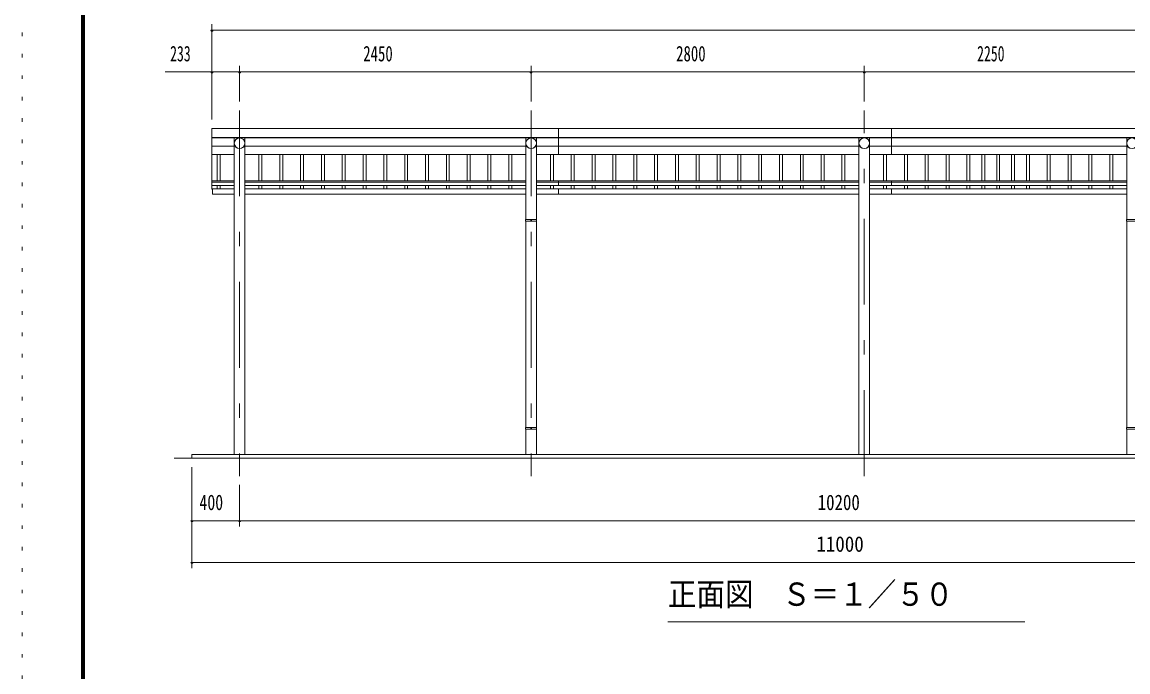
# Model space of a CAD drawing. Units: millimetres, scale not verified, with parts at other scales. Extents: x -25342 to 25343, y -10500 to 10500.
# Drawn here: x -4357 to 4935, y 0 to 5457 of the extents above; entities that cross this region are included whole.
import ezdxf
from ezdxf.enums import TextEntityAlignment as Align

# ---------------------------------------------------------------- set-up
doc = ezdxf.new("R2010")
doc.units = ezdxf.units.MM
doc.header["$LTSCALE"] = 60
doc.linetypes.add('USER3', pattern=[24, 12, -5, 2, -5])
doc.linetypes.add('USER4', pattern=[3, 0.5, -2.5])
for name, color, linetype, lineweight in [('0-2_1-05BOLD', 7, 'Continuous', 18), ('0-3_1-25CENTER', 3, 'USER3', 18), ('0-4_1-45THIN', 4, 'Continuous', 18), ('0-5_1-55DIM', 3, 'Continuous', 18), ('0-C_F-F1PAPER', 5, 'Continuous', 18), ('0-D_F-E_J_ADD', 5, 'USER4', 18)]:
    doc.layers.add(name, color=color, linetype=linetype, lineweight=lineweight)
doc.styles.add('ＭＳ ゴシック', font='')
doc.styles.get('ＭＳ ゴシック').set_extended_font_data('MS Gothic')

msp = doc.modelspace()

# ---------------------------------------------------------------- linework, layer by layer
at = {"layer": '0-2_1-05BOLD'}
for p, q in [((150.26, 4563.67), (150.26, 4345.48)), ((2950.26, 4345.48), (2950.26, 4563.67)), ((-2762.73, 4488.53), (7903.26, 4488.53)), ((7903.27, 4484.46), (-2762.73, 4484.46)), ((-2574.29, 4484.46), (-2574.29, 1824.67)), ((-2485.19, 1824.67), (-2485.19, 4484.46)), ((-124.28, 3800.67), (-124.28, 4484.46)), ((-35.19, 4484.46), (-35.19, 3800.67)), ((2675.71, 1824.67), (2675.71, 4484.46)), ((2764.81, 4484.46), (2764.81, 1824.67)), ((4925.71, 4484.46), (4925.71, 3800.67)), ((-2762.73, 4414.97), (-2574.29, 4414.97)), ((-124.28, 4414.97), (-2485.19, 4414.97)), ((2675.71, 4414.97), (-35.19, 4414.97)), ((4925.71, 4414.97), (2764.81, 4414.97)), ((-2574.29, 4345.48), (-2762.73, 4345.48)), ((-2485.19, 4345.48), (-124.28, 4345.48)), ((-35.19, 4345.48), (2675.71, 4345.48)), ((2764.81, 4345.48), (4925.71, 4345.48)), ((-2762.73, 4123.86), (-2574.29, 4123.86)), ((-2574.29, 4113.43), (-2762.73, 4113.43)), ((-2485.19, 4123.86), (-124.28, 4123.86)), ((-124.28, 4113.43), (-2485.19, 4113.43)), ((-35.19, 4123.86), (2675.71, 4123.86)), ((2675.71, 4113.43), (-35.19, 4113.43)), ((150.26, 4123.86), (150.26, 4083.82)), ((2764.81, 4123.86), (4925.71, 4123.86)), ((4925.71, 4113.43), (2764.81, 4113.43)), ((2950.26, 4123.86), (2950.26, 4083.82)), ((-2762.73, 4083.82), (-2574.28, 4083.82)), ((-2574.28, 4057.49), (-2757.73, 4057.49)), ((-2485.19, 4083.82), (-124.28, 4083.82)), ((-124.28, 4057.49), (-2485.19, 4057.49)), ((-2485.19, 4012.49), (-124.28, 4012.49)), ((-35.19, 4083.82), (2675.71, 4083.82)), ((2675.71, 4057.49), (-35.19, 4057.49)), ((-35.19, 4012.49), (2675.71, 4012.49)), ((150.26, 4057.49), (150.26, 4012.49)), ((2764.81, 4083.82), (4925.71, 4083.82)), ((4925.71, 4057.49), (2764.81, 4057.49)), ((2764.81, 4012.49), (4925.71, 4012.49)), ((2950.26, 4057.49), (2950.26, 4012.49)), ((-124.29, 2053.27), (-124.29, 3784.67)), ((-82.79, 3784.67), (-82.79, 3800.67)), ((-82.79, 3792.67), (-76.69, 3792.67)), ((-76.69, 3800.67), (-76.69, 3784.67)), ((-35.19, 3784.67), (-35.19, 2053.27)), ((4925.71, 3784.67), (4925.71, 2053.27)), ((-82.79, 2037.27), (-82.79, 2053.27)), ((-82.79, 2045.27), (-76.69, 2045.27)), ((-76.69, 2053.27), (-76.69, 2037.27)), ((-124.29, 1824.67), (-124.29, 2037.27)), ((-35.19, 2037.27), (-35.19, 1824.67)), ((4925.71, 2037.27), (4925.71, 1824.67)), ((-3079.73, 1794.67), (8220.26, 1794.67))]:
    msp.add_line(p, q, dxfattribs=at)
for points in [[(7903.26, 4563.67), (-2762.73, 4563.67), (-2762.73, 4054.91), (-2757.73, 4054.91)], [(-2757.73, 4057.49), (-2757.73, 4012.49), (-2574.28, 4012.49)], [(8070.26, 1824.67), (-2929.74, 1824.67), (-2929.74, 1794.67)]]:
    msp.add_lwpolyline(points, dxfattribs=at)
for points in [[(-33.58, 3800.67), (-33.58, 3784.67), (-125.89, 3784.67), (-125.89, 3800.67)], [(5016.41, 3784.67), (5016.41, 3800.67), (4924.11, 3800.67), (4924.11, 3784.67)], [(-33.58, 2053.27), (-33.58, 2037.27), (-125.89, 2037.27), (-125.89, 2053.27)], [(5016.41, 2037.27), (5016.41, 2053.27), (4924.11, 2053.27), (4924.11, 2037.27)]]:
    msp.add_lwpolyline(points, close=True, dxfattribs=at)
for centre in [(-2529.74, 4439.91), (-79.74, 4439.91), (2720.26, 4439.91), (4970.26, 4439.91)]:
    msp.add_circle(centre, 44.55, dxfattribs=at)
for centre in [(-2529.74, 4439.22), (-79.74, 4439.22), (2720.26, 4439.22), (4970.26, 4439.22)]:
    msp.add_arc(centre, 44.55, 180, 0, dxfattribs=at)
at = {"layer": '0-3_1-25CENTER'}
for p, q in [((-2529.74, 4714.67), (-2529.74, 1644.67)), ((-79.74, 4714.67), (-79.74, 1644.67)), ((2720.26, 1644.67), (2720.26, 4714.67))]:
    msp.add_line(p, q, dxfattribs=at)
at = {"layer": '0-4_1-45THIN'}
for p, q in [((-2717.24, 4123.86), (-2717.24, 4345.48)), ((-2692.23, 4345.48), (-2692.23, 4123.86)), ((-2367.23, 4345.48), (-2367.23, 4123.86)), ((-2342.23, 4123.86), (-2342.23, 4345.48)), ((-2192.23, 4123.86), (-2192.23, 4345.48)), ((-2167.23, 4345.48), (-2167.23, 4123.86)), ((-2017.23, 4345.48), (-2017.23, 4123.86)), ((-1992.23, 4123.86), (-1992.23, 4345.48)), ((-1842.23, 4123.86), (-1842.23, 4345.48)), ((-1817.23, 4345.48), (-1817.23, 4123.86)), ((-1667.23, 4345.48), (-1667.23, 4123.86)), ((-1642.23, 4123.86), (-1642.23, 4345.48)), ((-1492.23, 4123.86), (-1492.23, 4345.48)), ((-1467.23, 4345.48), (-1467.23, 4123.86)), ((-1317.23, 4345.48), (-1317.23, 4123.86)), ((-1292.23, 4123.86), (-1292.23, 4345.48)), ((-1142.23, 4123.86), (-1142.23, 4345.48)), ((-1117.23, 4345.48), (-1117.23, 4123.86)), ((-967.23, 4345.48), (-967.23, 4123.86)), ((-942.23, 4123.86), (-942.23, 4345.48)), ((-792.23, 4123.86), (-792.23, 4345.48)), ((-767.23, 4345.48), (-767.23, 4123.86)), ((-617.23, 4345.48), (-617.23, 4123.86)), ((-592.23, 4123.86), (-592.23, 4345.48)), ((-442.23, 4123.86), (-442.23, 4345.48)), ((-417.23, 4345.48), (-417.23, 4123.86)), ((-267.23, 4345.48), (-267.23, 4123.86)), ((-242.23, 4123.86), (-242.23, 4345.48)), ((82.77, 4123.86), (82.77, 4345.48)), ((107.77, 4345.48), (107.77, 4123.86)), ((257.76, 4345.48), (257.76, 4123.86)), ((282.77, 4123.86), (282.77, 4345.48)), ((432.76, 4123.86), (432.76, 4345.48)), ((457.77, 4345.48), (457.77, 4123.86)), ((607.77, 4345.48), (607.77, 4123.86)), ((632.77, 4123.86), (632.77, 4345.48)), ((782.77, 4123.86), (782.77, 4345.48)), ((807.77, 4345.48), (807.77, 4123.86)), ((957.77, 4345.48), (957.77, 4123.86)), ((982.77, 4123.86), (982.77, 4345.48)), ((1132.77, 4123.86), (1132.77, 4345.48)), ((1157.77, 4345.48), (1157.77, 4123.86)), ((1307.77, 4345.48), (1307.77, 4123.86)), ((1332.77, 4123.86), (1332.77, 4345.48)), ((1482.77, 4123.86), (1482.77, 4345.48)), ((1507.77, 4345.48), (1507.77, 4123.86)), ((1657.77, 4345.48), (1657.77, 4123.86)), ((1682.77, 4123.86), (1682.77, 4345.48)), ((1832.76, 4123.86), (1832.76, 4345.48)), ((1857.77, 4345.48), (1857.77, 4123.86)), ((2007.76, 4345.48), (2007.76, 4123.86)), ((2032.77, 4123.86), (2032.77, 4345.48)), ((2182.77, 4123.86), (2182.77, 4345.48)), ((2207.77, 4345.48), (2207.77, 4123.86)), ((2357.76, 4345.48), (2357.76, 4123.86)), ((2382.77, 4123.86), (2382.77, 4345.48)), ((2532.77, 4123.86), (2532.77, 4345.48)), ((2557.77, 4345.48), (2557.77, 4123.86)), ((2882.77, 4345.48), (2882.77, 4123.86)), ((2907.77, 4123.86), (2907.77, 4345.48)), ((3057.77, 4123.86), (3057.77, 4345.48)), ((3082.77, 4345.48), (3082.77, 4123.86)), ((3232.77, 4345.48), (3232.77, 4123.86)), ((3257.77, 4123.86), (3257.77, 4345.48)), ((3407.77, 4123.86), (3407.77, 4345.48)), ((3432.77, 4345.48), (3432.77, 4123.86)), ((3582.77, 4345.48), (3582.77, 4123.86)), ((3607.77, 4123.86), (3607.77, 4345.48)), ((3707.77, 4123.86), (3707.77, 4345.48)), ((3732.77, 4345.48), (3732.77, 4123.86)), ((3832.77, 4345.48), (3832.77, 4123.86)), ((3857.77, 4123.86), (3857.77, 4345.48)), ((3957.76, 4123.86), (3957.76, 4345.48)), ((3982.77, 4345.48), (3982.77, 4123.86)), ((4082.76, 4345.48), (4082.76, 4123.86)), ((4107.76, 4123.86), (4107.76, 4345.48)), ((4257.77, 4123.86), (4257.77, 4345.48)), ((4282.77, 4345.48), (4282.77, 4123.86)), ((4432.76, 4345.48), (4432.76, 4123.86)), ((4457.77, 4123.86), (4457.77, 4345.48)), ((4607.76, 4123.86), (4607.76, 4345.48)), ((4632.77, 4345.48), (4632.77, 4123.86)), ((4782.76, 4345.48), (4782.76, 4123.86)), ((4807.77, 4123.86), (4807.77, 4345.48)), ((-2717.24, 4057.49), (-2717.24, 4083.82)), ((-2692.23, 4083.82), (-2692.23, 4057.49)), ((-2367.23, 4083.82), (-2367.23, 4057.49)), ((-2342.23, 4057.49), (-2342.23, 4083.82)), ((-2192.23, 4057.49), (-2192.23, 4083.82)), ((-2167.23, 4083.82), (-2167.23, 4057.49)), ((-2017.23, 4083.82), (-2017.23, 4057.49)), ((-1992.23, 4057.49), (-1992.23, 4083.82)), ((-1842.23, 4057.49), (-1842.23, 4083.82)), ((-1817.23, 4083.82), (-1817.23, 4057.49)), ((-1667.23, 4083.82), (-1667.23, 4057.49)), ((-1642.23, 4057.49), (-1642.23, 4083.82)), ((-1492.23, 4057.49), (-1492.23, 4083.82)), ((-1467.23, 4083.82), (-1467.23, 4057.49)), ((-1317.23, 4083.82), (-1317.23, 4057.49)), ((-1292.23, 4057.49), (-1292.23, 4083.82)), ((-1142.23, 4057.49), (-1142.23, 4083.82)), ((-1117.23, 4083.82), (-1117.23, 4057.49)), ((-967.23, 4083.82), (-967.23, 4057.49)), ((-942.23, 4057.49), (-942.23, 4083.82)), ((-792.23, 4057.49), (-792.23, 4083.82)), ((-767.23, 4083.82), (-767.23, 4057.49)), ((-617.23, 4083.82), (-617.23, 4057.49)), ((-592.23, 4057.49), (-592.23, 4083.82)), ((-442.23, 4057.49), (-442.23, 4083.82)), ((-417.23, 4083.82), (-417.23, 4057.49)), ((-267.23, 4083.82), (-267.23, 4057.49)), ((-242.23, 4057.49), (-242.23, 4083.82)), ((82.77, 4057.49), (82.77, 4083.82)), ((107.77, 4083.82), (107.77, 4057.49)), ((257.76, 4083.82), (257.76, 4057.49)), ((282.77, 4057.49), (282.77, 4083.82)), ((432.76, 4057.49), (432.76, 4083.82)), ((457.77, 4083.82), (457.77, 4057.49)), ((607.77, 4083.82), (607.77, 4057.49)), ((632.77, 4057.49), (632.77, 4083.82)), ((782.77, 4057.49), (782.77, 4083.82)), ((807.77, 4083.82), (807.77, 4057.49)), ((957.77, 4083.82), (957.77, 4057.49)), ((982.77, 4057.49), (982.77, 4083.82)), ((1132.77, 4057.49), (1132.77, 4083.82)), ((1157.77, 4083.82), (1157.77, 4057.49)), ((1307.77, 4083.82), (1307.77, 4057.49)), ((1332.77, 4057.49), (1332.77, 4083.82)), ((1482.77, 4057.49), (1482.77, 4083.82)), ((1507.77, 4083.82), (1507.77, 4057.49)), ((1657.77, 4083.82), (1657.77, 4057.49)), ((1682.77, 4057.49), (1682.77, 4083.82)), ((1832.76, 4057.49), (1832.76, 4083.82)), ((1857.77, 4083.82), (1857.77, 4057.49)), ((2007.76, 4083.82), (2007.76, 4057.49)), ((2032.77, 4057.49), (2032.77, 4083.82)), ((2182.77, 4057.49), (2182.77, 4083.82)), ((2207.77, 4083.82), (2207.77, 4057.49)), ((2357.76, 4083.82), (2357.76, 4057.49)), ((2382.77, 4057.49), (2382.77, 4083.82)), ((2532.77, 4057.49), (2532.77, 4083.82)), ((2557.77, 4083.82), (2557.77, 4057.49)), ((2882.77, 4083.82), (2882.77, 4057.49)), ((2907.77, 4057.49), (2907.77, 4083.82)), ((3057.77, 4057.49), (3057.77, 4083.82)), ((3082.77, 4083.82), (3082.77, 4057.49)), ((3232.77, 4083.82), (3232.77, 4057.49)), ((3257.77, 4057.49), (3257.77, 4083.82)), ((3407.77, 4057.49), (3407.77, 4083.82)), ((3432.77, 4083.82), (3432.77, 4057.49)), ((3582.77, 4083.82), (3582.77, 4057.49)), ((3607.77, 4057.49), (3607.77, 4083.82)), ((3707.77, 4057.49), (3707.77, 4083.82)), ((3732.77, 4083.82), (3732.77, 4057.49)), ((3832.77, 4083.82), (3832.77, 4057.49)), ((3857.77, 4057.49), (3857.77, 4083.82)), ((3957.76, 4057.49), (3957.76, 4083.82)), ((3982.77, 4083.82), (3982.77, 4057.49)), ((4082.76, 4083.82), (4082.76, 4057.49)), ((4107.76, 4057.49), (4107.76, 4083.82)), ((4257.77, 4057.49), (4257.77, 4083.82)), ((4282.77, 4083.82), (4282.77, 4057.49)), ((4432.76, 4083.82), (4432.76, 4057.49)), ((4457.77, 4057.49), (4457.77, 4083.82)), ((4607.76, 4057.49), (4607.76, 4083.82)), ((4632.77, 4083.82), (4632.77, 4057.49)), ((4782.76, 4083.82), (4782.76, 4057.49)), ((4807.77, 4057.49), (4807.77, 4083.82))]:
    msp.add_line(p, q, dxfattribs=at)
at = {"layer": '0-5_1-55DIM'}
for p, q in [((-2762.74, 5438.67), (-2762.74, 4639.67)), ((-2752.74, 5388.67), (-2772.74, 5388.67)), ((7903.27, 5388.67), (-2762.74, 5388.67)), ((8295.76, 5038.67), (-3155.24, 5038.67)), ((-2752.74, 5038.67), (-2772.74, 5038.67)), ((-2519.74, 5038.67), (-2539.74, 5038.67)), ((-2529.74, 5088.67), (-2529.74, 4789.67)), ((-69.73, 5038.67), (-89.73, 5038.67)), ((-79.73, 4789.67), (-79.73, 5088.67)), ((2730.26, 5038.67), (2710.26, 5038.67)), ((2720.27, 4789.67), (2720.27, 5088.67)), ((-2929.73, 869.67), (-2929.73, 1719.67)), ((-2529.73, 1569.67), (-2529.73, 1219.67)), ((-2919.73, 1269.67), (-2939.73, 1269.67)), ((-2929.73, 1269.67), (8070.27, 1269.67)), ((-2519.73, 1269.67), (-2539.73, 1269.67)), ((-2919.73, 919.67), (-2939.73, 919.67)), ((8070.27, 919.67), (-2929.73, 919.67)), ((1070.26, 419.67), (4070.26, 419.67))]:
    msp.add_line(p, q, dxfattribs=at)
for centre in [(-2762.74, 5388.67), (-2762.74, 5038.67), (-2529.74, 5038.67), (-79.73, 5038.67), (2720.26, 5038.67), (-2929.73, 1269.67), (-2529.73, 1269.67), (-2929.73, 919.67)]:
    msp.add_arc(centre, 10, 180, 0, dxfattribs=at)
at = {"layer": '0-C_F-F1PAPER'}
for points in [[(24842.6, -10000), (-3857.4, -10000), (-3857.4, 10100), (24842.6, 10100)], [(24840.1, -9997.5), (24840.1, 10097.5), (-3854.9, 10097.5), (-3854.9, -9997.5)], [(24837.6, -9995), (24837.6, 10095), (-3852.4, 10095), (-3852.4, -9995)], [(24835.1, -9992.5), (-3849.9, -9992.5), (-3849.9, 10092.5), (24835.1, 10092.5)], [(24832.6, -9990), (24832.6, 10090), (-3847.4, 10090), (-3847.4, -9990)], [(24830.1, -9987.5), (-3844.9, -9987.5), (-3844.9, 10087.5), (24830.1, 10087.5)], [(24827.6, -9985), (24827.6, 10085), (-3842.4, 10085), (-3842.4, -9985)], [(24825.1, -9982.5), (-3839.9, -9982.5), (-3839.9, 10082.5), (24825.1, 10082.5)], [(24822.6, -9980), (-3837.4, -9980), (-3837.4, 10080), (24822.6, 10080)], [(24820.1, -9977.5), (-3834.9, -9977.5), (-3834.9, 10077.5), (24820.1, 10077.5)], [(24817.6, -9975), (24817.6, 10075), (-3832.4, 10075), (-3832.4, -9975)]]:
    msp.add_lwpolyline(points, close=True, dxfattribs=at)
at = {"layer": '0-D_F-E_J_ADD'}
msp.add_lwpolyline([(25342.6, -10500), (-4357.4, -10500), (-4357.4, 10500), (25342.6, 10500)], close=True, dxfattribs=at)

# ---------------------------------------------------------------- texts
at = {"layer": '0-5_1-55DIM', "color": 7, "style": 'ＭＳ ゴシック'}
for s, height, width, p in [('233', 130.2, 0.65, (-3113.41, 5088.67)), ('2450', 130.2, 0.7, (-1490.74, 5088.67)), ('2800', 130.2, 0.7, (1138.99, 5088.67)), ('2250', 130.2, 0.65, (3668.58, 5088.67)), ('400', 130.2, 0.75, (-2867.36, 1319.67)), ('10200', 130.2, 0.8, (2328.53, 1319.67)), ('11000', 130.2, 0.9, (2317.22, 969.67)), ('正面図\u3000Ｓ＝１／５０', 195.4, 0.9, (1070.26, 496.31))]:
    msp.add_text(s, height=height, dxfattribs=dict(at, width=width)).set_placement(p, align=Align.BOTTOM_LEFT)

doc.saveas('drawing.dxf')
